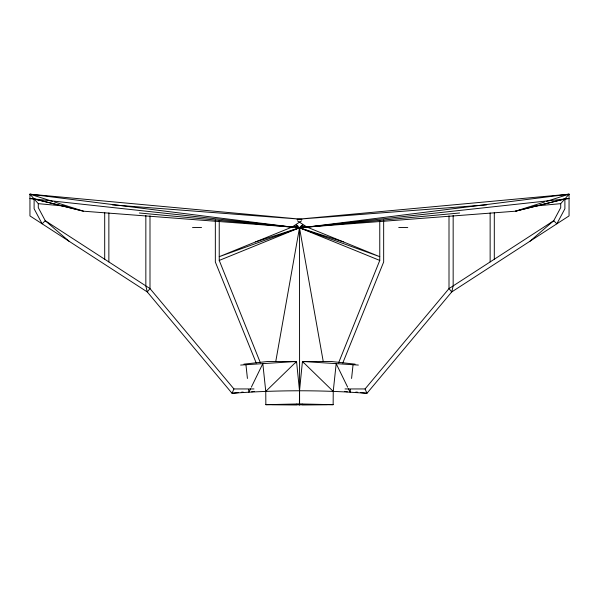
<?xml version="1.0" encoding="UTF-8"?>
<svg xmlns="http://www.w3.org/2000/svg" width="599" height="599" viewBox="0 0 599 599"><rect width="100%" height="100%" fill="white"/><g stroke="black" fill="none" stroke-linecap="round" stroke-linejoin="round"><path stroke-width="0.9" d="M251.355 387.164L262.819 363.638L265.769 391.394L265.851 404.684L299.597 404.819L299.5 227.777L302.48 224.939M302.181 404.063L302.181 404.729L327.346 404.632M355.11 364.155L331.06 361.467L302.45 361.467L299.5 390.63L299.403 404.819M299.597 404.819L333.149 404.684L333.231 391.394L336.181 363.638L347.645 387.164M350.393 389.455L350.101 392.203C310.769 389.942 271.317 390.421 232.03 393.288L147.264 291.93L29.95 215.91L29.95 194.181L302.008 219.301L112.327 204.873M351.576 378.463L353.051 364.724M275.795 361.317L299.5 227.777L296.52 224.939M338.577 362.897L379.766 260.43L379.766 220.365M342.77 363.039L383.659 262.01L383.659 220.005M297.755 225.464L292.012 227.088L29.95 194.181L38.284 203.66L38.284 207.636L45.262 220.717L149.997 288.591L233.932 388.946L232.03 393.288L238.507 392.57M250.539 388.841L248.899 392.203L248.607 389.455M345.031 388.946L365.068 388.946L449.003 288.591L553.738 220.717L560.716 207.636L560.716 203.66L569.05 194.181L296.992 219.301L486.673 204.873M295.3 362.807L296.55 361.467L299.5 390.63M265.769 391.394L296.55 361.467L267.94 361.467L243.89 364.155M529.943 241.255L553.738 220.717L556.86 223.809L564.894 208.759L564.894 198.913L569.05 198.531L306.988 227.088L301.245 225.464M301.589 220.821L292.012 227.088L219.234 256.686L299.5 227.777L459.635 212.997M260.423 362.897L219.234 260.43L299.5 227.777L343.377 241.884M255.623 241.884L299.5 227.777L379.766 256.686L306.988 227.088L297.411 220.821M544.454 201.998L515.462 211.2L306.988 227.088L569.05 194.181L569.05 215.91L451.736 291.93L366.97 393.288L350.101 392.203L348.461 388.841M546.213 201.436L569.05 194.181M564.894 198.913L515.462 211.2L564.827 198.988M251.647 391.798L254.395 391.387M241.285 392.255L243.134 392.053M534.203 206.108L560.716 203.66M240.626 365.068L296.55 361.467M265.851 404.684L299.59 403.921L333.149 404.684M192.526 227.583L201.564 227.448M233.932 388.946L253.969 388.946M271.654 404.632L296.819 404.729L296.819 404.063M398.724 227.448L407.762 227.583M292.005 226.624L297.433 226.707M301.05 226.759L306.463 226.841M303.7 362.807L302.45 361.467L358.374 365.068M54.546 201.998L83.538 211.2L34.106 198.913L29.95 198.531L292.012 227.088L83.538 211.2L34.173 198.988M38.284 203.66L64.797 206.108M139.365 212.997L299.5 227.777L379.766 260.43M355.866 392.053L357.715 392.255M360.493 392.57L366.97 393.288L365.068 388.946M344.605 391.387L347.353 391.798M29.95 194.181L52.787 201.436M69.057 241.255L45.262 220.717L42.14 223.809L34.106 208.759L34.106 198.913M302.45 361.467L333.231 391.394M256.23 363.039L215.341 262.01L215.341 220.005M299.5 227.777L323.205 361.317M245.949 364.724L247.424 378.463M494.302 212.593L494.302 259.232M490.139 212.952L490.139 261.928M453.158 215.445L453.158 285.895L451.736 291.93L449.003 288.591L449.003 215.842M299.5 403.928L299.5 404.819M219.234 220.365L219.234 260.43M149.997 215.842L149.997 288.591L147.264 291.93L145.842 285.895L145.842 215.445M108.861 212.952L108.861 261.928M104.698 212.593L104.698 259.232"/></g></svg>
